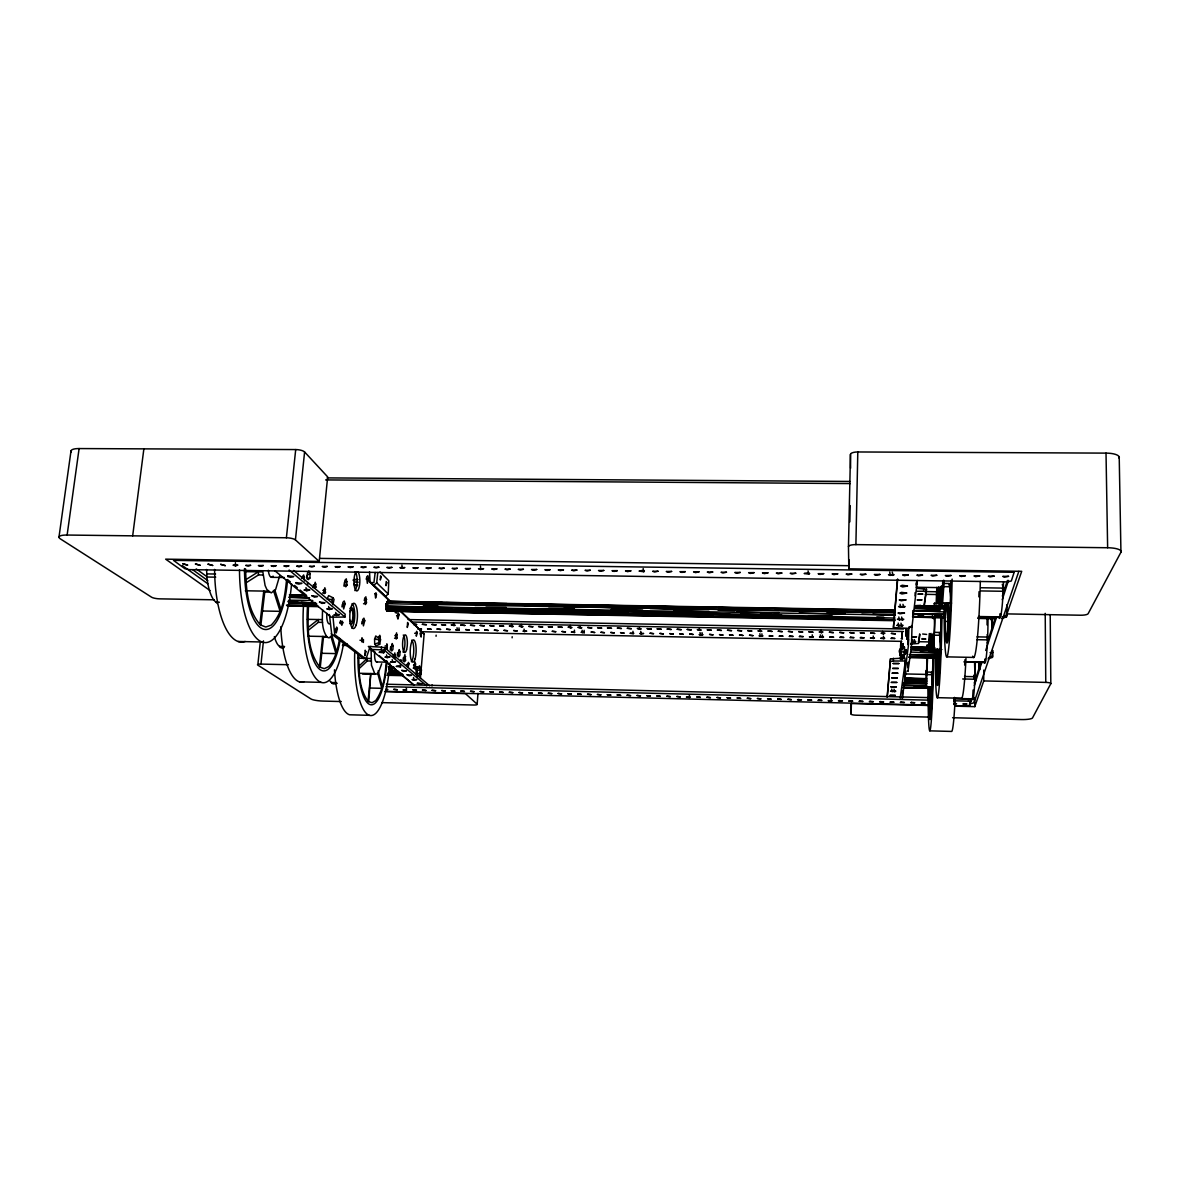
<?xml version="1.0" encoding="UTF-8"?>
<svg xmlns="http://www.w3.org/2000/svg" width="1180" height="1180" viewBox="0 0 1180 1180"><rect width="100%" height="100%" fill="white"/><g stroke="black" fill="none" stroke-linecap="round" stroke-linejoin="round"><path stroke-width="1.5" d="M904.278 656.375L904.426 647.319C889.469 651.065 913.069 661.877 899.957 654.871M941.773 586.327L942.54 604.16L944.221 580.472M944.915 604.13L945.49 630.636L946.788 640.46L949.354 624.014L951.198 580.501M954.768 706.142L974.798 706.643L983.737 680.934L983.751 670.093M1000.183 613.733L1000.183 617.405L978.367 617.022M1000.448 613.674L1000.448 616.919L978.589 616.521M933.011 633.675L933.601 650.254L935.121 616.491M941.286 607.081L941.109 586.858L939.708 607.833M954.856 705.758L969.562 706.127L971.066 699.179L969.577 703.413M974.798 706.643L974.813 697.498M985.123 659.192L985.123 662.496L964.119 662.039M985.344 658.794L985.33 662.128L964.281 661.67M925.872 671.007L926.315 687.793L927.613 656.36M971.066 701.731L968.588 701.141L968.588 698.604M973.087 690.005L972.541 699.681A32.258 2.08 -89 0 1 972.025 698.383M901.756 659.148L901.786 656.346M906.683 629.604L906.904 639.324L907.317 630.12M900.015 655.092L900.134 649.133M901.461 659.163L901.49 653.808M947.54 639.295L947.968 603.054L947.702 638.646M902.98 646.92L902.951 643.454L902.818 648.867M903.143 658.942L903.172 655.254M903.6 658.042L903.615 655.446M924.279 606.21L926.492 589.263L916.816 588.363M937.997 682.04L938.425 649.472L938.13 681.524M938.69 604.175L938.852 586.74M938.823 603.585L938.97 587.847M926.462 592.021L923.675 591.224L923.704 588.466M930.253 716.776L930.651 687.217L926.551 687.129M926.89 645.844L930.946 645.917L931.079 633.424M930.356 716.378L930.651 687.217M930.946 645.917L931.168 634.693M974.562 662.688L974.975 676.715L964.532 676.479M979.149 665.771L979.061 669.975M987.07 624.928L987.07 618.88M992.056 627.878L991.554 618.792L991.2 619.928M902.523 690.433L902.331 698.413L905.975 671.007M887.271 697.38L890.472 658.838L904.986 658.027L905.09 671.42L908.349 646.035L908.88 627.008L912.007 626.742L917.347 580.472M911.992 625.503L908.865 628.409L893.422 627.539L897.419 579.409M890.428 661.597L893.349 661.036L893.393 658.263M900.37 659.546L900.635 644.56M941.257 615.842L939.472 669.09L937.407 682.748L935.976 651.906M932.996 658.057L931.463 705.596L929.766 717.189L928.645 688.324M904.647 672.585L904.647 676.405L904.736 674.695M928.911 717.101L856.105 715.198A4.956 0.929 1.6 0 1 851.149 714.136L851.37 703.295M1119.215 456.925L1120.941 552.225L1088.122 613.718A6.815 1.637 -0.7 0 1 1080.526 615.223L1006.953 613.895L1021.718 571.312L848.818 568.819L848.464 546.65A7.434 2.109 0.8 0 1 855.898 544.614L857.801 451.97L1106.014 453.12A15.384 4.941 -2.5 0 1 1119.156 458.224M900.856 644.014L900.915 643.071L900.768 647.009L900.812 645.755M971.288 703.575L973.765 702.838L975.034 697.675M848.464 546.65L850.47 454.403A7.331 2.463 0.3 0 1 857.801 451.97M848.818 568.819L849.01 559.792M849.836 521.855L850.19 505.601M927.392 672.069L931.521 672.172L932.421 684.651M934.899 632.362L939.472 632.451L940.608 645.549M944.133 583.436L949.251 583.525L950.726 597.198M912.007 626.742L911.432 646.478L907.981 671.42L907.951 670.609M992.439 657.378L992.631 650.505L992.439 657.378L988.029 658.897M915.134 595.841L915.105 592.655M1001.673 618.586L1006.555 616.875L1006.761 609.264M751.262 616.565L894.897 619.869L386.538 610.606L385.845 606.21L386.111 603.688L895.119 612.553L563.834 606.535M900.974 658.322L901.077 654.929M901.918 650.254L902.14 645.298L902.287 647.968M902.081 659.694L902.169 656.995M902.98 657.939L903.084 654.753M903.482 657.334L903.556 655.092M904.264 648.617L904.411 646.684M408.944 663.765L408.088 667.349L408.398 662.378L408.944 663.765L406.554 664.547M415.685 667.6L415.065 661.995L413.959 666.759L414.637 669.06L415.685 667.6L413.192 668.116M929.398 645.814L929.914 633.881M379.06 636.492L379.783 635.283L380.299 639.516L379.444 640.563M729.55 613.939L385.845 606.21L387.438 601.387L895.045 610.134M387.335 647.997L386.848 643.838L386.509 649.044L387.335 647.997L384.724 648.366M393.058 645.652L392.911 649.472L391.745 650.962L390.978 648.513L392.217 643.543L393.058 645.652L390.61 646.861L390.285 650.018M395.389 657.865L394.813 652.924L393.796 657.098M397.144 637.82L396.569 632.849L395.551 636.979L396.185 639.029L397.144 637.82L394.562 638.262M399.017 614.706L397.94 619.058L397.306 616.978L398.324 612.907L399.017 614.706L396.583 615.709M399.991 651.67L399.843 655.431L398.722 656.906L397.985 654.502L399.179 649.605L399.991 651.67L397.586 652.85L397.262 655.962M405.551 660.343L404.902 654.59L403.737 659.443L404.46 661.803L405.551 660.343L403.014 660.859L403.324 657.791L405.699 656.626M936.832 604.013L937.599 587.788M943.454 580.25L942.864 587.67L916.093 587.256M337.392 628.763L336.241 632.908L335.562 630.961L336.639 627.082L337.392 628.763L334.663 629.707M904.691 652.452L904.588 654.812L904.706 649.856M304.514 581.017L303.673 574.97L302.493 576.533M309.868 578.111L310.06 573.628L308.88 570.987L307.508 572.831L307.198 576.637L308.26 579.675L309.868 578.111L306.785 578.76M315.916 587.124L315.237 582.242L314.101 586.135L314.824 588.215L315.916 587.124L312.906 587.552M325.474 592.522L324.839 587.729L323.733 591.564L324.426 593.599L325.474 592.522L322.524 592.935M916.447 582.256L916.27 585.9M902.818 690.639L902.759 691.878L902.73 691.052M974.09 679.075L974.252 675.683L974.857 679.238L962.688 678.957M371.095 649.634L371.479 665.225L374.975 674.252L378.013 673.765L381.671 663.779M911.432 642.687L911.329 644.708L911.255 643.498M916.668 582.492L916.55 584.764L916.462 583.584M322.582 609.839C322.273 618.969 321.403 629.648 327.317 637.274L329.146 637.893L332.701 634.634M386.317 660.756C385.182 674.4 383.898 689.164 375.697 700.61L372.039 702.72L368.396 701.54C358.263 688.442 359.236 670.388 358.602 654.664M928.734 698.118L929.368 687.866M931.905 647.702L932.702 634.988M928.763 700.138L929.515 688.191M932.053 647.938L932.849 635.209M308.481 605.768C307.788 626.285 306.608 650.047 319.854 667.098L324.249 668.677L328.645 666.641C335.504 658.868 337.908 648.336 339.634 638.365M936.079 662.541L936.905 650.136M936.124 664.709L937.186 648.808M939.988 606.564L941.153 589.056M954.045 701.141L954.266 697.793M286.534 580.103C284.911 595.782 282.802 613.423 271.179 625.149L265.78 627.037L260.367 624.899C246.989 609.883 246.237 588.053 245.573 568.922M417.071 632.908L416.304 636.168L416.599 631.285L417.071 632.908L414.682 633.321M979.43 668.78L979.606 666.11L979.872 669.679M512.12 637.82L512.194 636.713M945.077 619.043L946.183 603.378M946.36 604.042L945.136 621.403L948.632 621.462M381.7 702.616L473.564 705.021A4.764 0.885 4 0 0 477.163 704.209L477.974 693.412M364.753 620.739L363.411 625.872L362.629 619.618L363.912 618.128L364.753 620.739L362.083 621.403L361.714 623.837M366.464 602.832L365.889 596.829L364.605 598.245L365.387 604.529L366.464 602.832L363.514 603.762M368.676 578.318L367.349 583.318L366.582 577.02L367.85 575.648L368.676 578.318L366.021 578.997M346.964 585.103L346.315 578.849L344.944 580.28L344.767 584.425L345.784 586.844L346.964 585.103L343.882 586.062L344.471 582.315L347.23 581.622M342.775 622.701L341.802 625.267L340.651 620.636L340.002 622.273L340.563 623.704L342.288 621.255L342.775 622.701L340.002 623.04M345.12 603.688L343.66 608.983L342.82 602.434L344.206 600.945L345.12 603.688L342.348 604.381L341.949 606.904M401.185 611.52L424.136 634.014L420.39 678.515M431.983 686.023L432.087 684.902M436.054 636.271L436.143 635.165M904.986 673.028L904.868 673.928L926.565 674.414L926.875 658.366L926.713 659.296M887.154 696.657L890.472 658.838M893.422 627.539L897.685 579.1M426.718 685.904L384.665 650.49L381.288 649.811L381.524 647.171L368.308 646.463M384.665 650.49L384.901 647.85L381.524 647.171M420.655 635.681L420.316 633.144L421.157 637.067L421.378 633.395L420.788 634.132M1004.431 588.038L1004.18 590.738L1003.811 589.794M358.086 579.557L354.826 579.469L354.575 582.079L358.233 582.197M275.014 570.884L331.167 617.17L344.944 617.052L345.209 614.19L293.658 570.471M368.057 701.082L370.771 673.544L368.75 701.658M210.04 590.546L165.657 559.158L319.19 561.415L327.671 476.882L304.602 451.97A7.065 2.213 7 0 0 295.708 449.565L79.104 448.562A14.263 4.101 8.8 0 0 71.213 451.94M377.792 572.521L376.7 582.787L373.927 585.28L385.521 596.402L388.235 593.968L388.795 580.707L380.004 571.931M319.19 561.415L295.428 539.909L304.602 451.97M295.428 539.909A7.169 1.888 6.3 0 0 286.386 537.77L295.708 449.565M257.992 663.278L260.161 643.13M341.271 701.554L322.892 701.068A9.543 1.711 4.9 0 1 310.974 698.973L257.8 665.107A5.266 1.018 5.5 0 1 260.987 664.089L263.465 640.858M319.441 666.582L322.656 636.477L327.538 637.362M320.267 667.246L323.468 637.274M926.684 647.525L927.141 644.988L927.48 648.189M259.866 624.279L263.76 591.091L264.762 592.05L269.247 592.124M260.883 625.105L264.762 592.05M933.97 606.077L934.516 602.98L934.944 606.225M306.933 577.536L307.228 575.088L310.06 573.628M934.014 618.88C934.811 614.603 934.413 639.132 933.719 634.206M375.181 572.492L373.927 582.625L370.24 582.581M214.273 599.809L159.757 598.85A6.298 1.387 6.7 0 1 151.571 597.198L60.401 538.906A14.455 3.51 7.9 0 1 67.127 535.042L132.676 535.838L143.872 448.828M67.127 535.042L79.104 448.562M387.94 603.983L387.438 601.387L506.972 603.585M386.538 610.606L386.612 608.172L387.114 611.078L894.838 620.724M59 536.929L71.021 450.834M900.192 698.103L905.37 660.992L893.349 661.036M918.586 641.005L919.677 633.867M924.043 605.325L926.492 589.263M919.928 634.589L918.556 643.469L910.503 644.014M279.542 576.194L275.604 589.587L271.223 592.891L266.872 589.499L265.087 585.486L262.845 571.902L244.481 571.622M396.274 610.916L396.598 612.774L396.274 610.916L395.418 612.789L395.035 610.753M904.426 647.319L900.06 649.354M974.252 683.087L981.008 662.216M987.188 643.071L995.61 616.963M1002.366 596.092L1007.425 580.427M974.326 685.492L981.731 662.732M985.713 650.475L996.54 617.199M1002.248 599.691L1008.517 580.427M416.142 669.827L417.145 666.892L421.511 669.945L420.729 674.503L417.322 675.919L416.23 674.355L416.142 669.827L420.036 670.388L420.744 668.677M975.005 699.74L1018.827 571.371M374.576 639.118L375.756 635.976L380.609 639.368L379.68 644.295L376.007 645.873L374.694 644.088L374.576 639.118L378.854 639.752L379.695 637.923M416.909 669.134L416.894 673.78M331.919 599.647L332.922 597.729L328.63 595.59L327.199 598.953L331.919 599.647L332.937 604.735L334.043 599.396L332.922 597.729M418.561 667.482L419.446 665.815L420.183 667.762M417.042 668.883L416.747 673.765L417.469 672.748M930.533 687.601L926.448 687.498M1050.215 614.795L1050.82 683.677L1032.5 717.942A10.251 1.903 0.5 0 1 1021.334 719.549L952.585 717.72M400.256 660.859L400.92 659.664L401.48 661.08M374.945 639.398L375.683 638.174M387.881 607.774L387.173 608.924L386.568 607.39M362.688 640.696L363.455 639.516L363.366 642.451L361.95 637.775L361.818 641.817L362.688 640.696L359.944 640.209M417.174 677.099L417.779 676.302M386.671 604.706L387.497 603.732M643.764 571.74L644.398 571.032L642.363 570.427L639.073 571.091L643.764 571.74L643.174 568.568M383.662 652.806L384.193 652.275L381.819 651.655L379.104 652.275L383.662 652.806L383.471 650.195M358.956 668.78L367.275 660.948L371.036 661.036M358.808 666.258L367.157 658.44L367.275 660.948M400.551 666.907L398.825 665.83L396.156 666.405L400.551 666.907L400.359 664.399M459.123 630.238L455.893 629.84L459.123 630.238L458.991 627.878M406.481 690.33L403.206 689.961L406.481 690.33L406.377 687.94M308.364 630.238L318.408 622.303L322.524 622.391M308.172 627.436L318.261 619.544L318.408 622.303M808.787 574.144L809.687 573.436L807.813 572.816L804.17 573.495L808.787 574.144L808.049 570.928M363.72 658.632L331.713 634.132L329.397 614.514M574.572 632.524L573.628 631.639L571.356 632.126L574.572 632.524L574.395 630.15M893.054 575.368L894.101 574.66L888.481 574.719L893.054 575.368L892.242 572.123M584.292 632.716L583.377 631.831L581.091 632.318L584.292 632.716L584.115 630.341M246.089 582.802L258.494 574.925L263.037 574.999M245.853 579.66L258.302 571.828L258.494 574.925M633.159 633.69L633.822 633.277L629.973 633.291L633.159 633.69L632.952 631.3M903.924 607.317L905.163 606.55L898.6 606.579L903.924 607.317L902.951 604.322M902.553 619.987L903.762 619.264L897.39 619.279L902.553 619.987L901.609 617.066M901.904 626.049L903.084 625.356L896.8 625.371L901.904 626.049L900.974 623.158M901.933 638.233L901.166 638.66L902.464 639.058M914.972 641.994L915.754 641.551L911.653 641.551L914.972 641.994L914.367 639.59M702.262 635.061L703 634.648L699.091 634.663L702.262 635.061L702.026 632.657M762.147 636.256L762.959 635.843L759.006 635.843L762.147 636.256L761.882 633.837M894.823 691.672L895.812 691.185L890.517 691.156L894.823 691.672L894.042 689.194M413.501 665.107L415.832 663.971M812.519 637.259L813.389 636.846L809.392 636.846L812.519 637.259L812.224 634.825M689.592 697.454L690.33 697.115L686.391 697.085L689.592 697.454L689.356 695.005M822.637 637.451L823.522 637.038L819.51 637.053L822.637 637.451L822.342 635.032M873.525 638.469L874.469 638.056L870.412 638.056L873.525 638.469L873.215 636.02M883.761 638.675L884.72 638.262L880.649 638.262L883.761 638.675L883.437 636.226M301.8 578.436L304.676 577.197M394.843 635.637L397.262 634.634M393.073 655.667L395.521 654.679M988.427 657.732L992.705 656.08M1002.159 617.155L1006.879 615.341M831.31 701.023L832.21 700.684L828.154 700.654L831.31 701.023L831.015 698.545M352.982 580.147L354.826 579.469M313.202 585.029L316.034 584.041M322.804 590.457L325.606 589.484M416.23 674.355L420.08 673.028L420.036 670.388M374.694 644.088L378.913 642.643L378.854 639.752M377.88 637.643L380.402 636.802M384.946 646.139L387.438 645.312M426.57 611.535L387.114 611.078L386.612 608.172L627.878 612.686M364.06 600.133L366.729 599.47M454.005 625.548L455.215 625.267L451.202 624.854L454.005 625.548L453.518 623.143M512.061 626.683L513.315 626.403L509.318 625.99L512.061 626.683L511.545 624.264M521.781 626.875L523.065 626.58L519.067 626.182L521.781 626.875L521.28 624.441M570.692 627.819L572.02 627.539L568.023 627.126L570.692 627.819L570.161 625.385M580.53 628.011L581.858 627.731L577.861 627.318L580.53 628.011L579.985 625.577M639.855 629.161L641.242 628.881L637.274 628.468L639.855 629.161L639.295 626.727M699.799 630.341L701.245 630.046L697.277 629.633L699.799 630.341L699.194 627.878M371.066 646.448L370.048 646.64L365.977 659.104L334.722 634.56L332.878 615.724M760.348 631.507L761.867 631.226L757.899 630.813L760.348 631.507L759.728 629.043M821.531 632.701L822.976 631.993L819.156 632.008L821.531 632.701L820.882 630.223M883.348 633.911L884.926 633.203L881.047 633.203L883.348 633.911L882.669 631.403M926.595 634.427L922.657 634.014M900.119 652.23L904.426 651.596M891.195 615.149L894.189 614.898M235.528 565.913L237.888 565.131L233.035 565.191L235.528 565.913L235.41 562.698M402.144 568.347L404.888 567.565L399.843 567.61L402.144 568.347L401.938 565.087M480.702 569.483L483.623 568.701L478.49 568.76L480.702 569.483L480.467 566.208M386.111 608.246L393.442 608.054M418.103 628.645L421.57 629.073L417.897 629.073M903.777 683.014L910.429 682.881M315.163 602.552L311.608 602.611L312.449 603.29M945.416 617.789L912.642 617.14L945.401 616.786M909.19 657.349L936.212 657.127M943.912 613.777L912.833 613.998L912.73 616.58L943.735 617.14M990.02 652.658L992.793 652.629M916.536 591.269L923.675 591.224M930.032 688.338L902.921 687.645L930.017 687.498M909.367 654.62L936.507 654.502M940.268 609.485L914.751 608.349L943.941 608.216M389.503 671.907L398.678 671.877M926.639 685.197L903.054 685.226L926.61 686.023M306.771 590.738L309.853 590.015L306.992 589.203L304.012 590.059L306.771 590.738L305.989 587.566M911.255 649.413L934.722 649.457M388.795 667.6L394.194 667.615M926.654 681.657L904.942 680.565L926.684 680.565L921.152 680.491M329.353 609.514L332.347 608.865L329.648 608.098L326.742 608.895L329.353 609.514L328.601 606.476M336.477 615.429L339.442 614.81L336.787 614.057L333.911 614.824L336.477 615.429L335.725 612.435M327.229 477.9L850.013 481.44M325.636 479.921L850.308 483.564M918.645 614.101L924.088 614.131M524.525 631.551L526.723 631.153L522.961 631.167L524.525 631.551L524.038 629.073M641.271 633.881L643.661 633.483L639.796 633.483L641.271 633.881L640.755 631.374M387.188 657.599L389.961 657.113L384.931 657.098L387.188 657.599L386.509 654.885M286.873 605.488L317.538 605.827L286.46 605.207M918.084 614.913L923.527 614.972M912.642 617.14L945.49 617.524M994.769 618.099L978.353 617.907L994.784 618.069L989.312 617.701M392.837 662.304L395.58 661.818L390.61 661.803L392.837 662.304L392.158 659.62M855.898 544.614L1107.637 547.741A15.591 4.233 -1.5 0 1 1120.941 552.225M132.676 535.838L286.386 537.77M319.972 558.391L848.656 565.692M354.162 585.014L357.761 585.059M290.192 595.295L306.594 595.517M943.808 606.077L914.662 605.724L943.72 606.432M289.085 600.178L312.788 600.502M788.447 609.367L795.792 609.455M856.415 610.267L883.967 610.635M289.336 603.437L316.697 603.806M414.15 680.019L416.805 679.592L412.041 679.562L414.15 680.019L413.501 677.453M206.81 573.893L215.556 574.026M944.029 586.637L949.133 586.711M980.816 587.743L1003.295 588.097L1002.307 584.321M271.43 577.315L284.336 577.507M206.987 577.035L215.719 577.168M289.366 594.853L305.709 595.104M289.498 597.434L309.573 597.744M914.648 608.01L932.864 608.29M695.949 613.261L708.841 613.452M760.407 614.175L771.455 614.338M499.332 612.73L387.114 611.078L894.912 619.913M517.74 612.995L565.559 613.703M598.673 614.19L633.63 614.706M679.621 615.37L701.702 615.695M760.569 616.565L769.773 616.698M343.056 644.944L346.714 645.003M936.286 657.806L909.19 657.393L936.227 658.027M385.83 689.828L387.851 689.504L386.14 689.091M953.691 704.121L956.582 703.811L955.372 703.383M980.669 590.929L1003.133 591.283L1002.484 588.776M245.337 590.782L268.258 591.165M942.923 602.965L951.582 603.113M934.324 603.511L937.318 603.555M942.761 603.585L947.806 603.673M930.946 606.579L945.49 606.83M387.173 603.319L386.642 601.844L895.089 610.488M918.114 614.942L923.571 615.031M445.007 611.845L489.243 612.597M513.212 613.01L551.916 613.659M583.259 614.205L612.745 614.706M651.463 615.355L675.432 615.768M721.511 616.55L736.261 616.801M789.715 617.715L798.934 617.878M911.181 647.024L934.619 647.407M925.415 591.549L938.233 591.8M925.194 594.322L938.056 594.558M916.491 610.65L940.209 611.063M514.318 603.732L569.498 604.75M582.36 604.986L633.852 605.93M650.401 606.24L698.221 607.11M718.443 607.494L762.575 608.305M788.329 608.777L825.1 609.455M856.37 610.03L889.469 610.635L856.267 610.075M388.146 601.889L415.788 602.375M445.273 602.892L483.977 603.57M513.462 604.086L552.166 604.765M581.666 605.281L618.512 605.915M649.856 606.461L686.716 607.11M719.889 607.685L754.905 608.305M788.078 608.88L821.25 609.47M525.174 605.797L532.534 605.93M918.232 614.19L923.704 614.279M215.955 602.183L219.406 602.243M423.354 605.945L438.09 606.225M485.998 607.125L506.264 607.494M548.641 608.29L574.439 608.777M611.284 609.47L642.599 610.06M673.928 610.65L708.929 611.299M736.571 611.83L778.948 612.626M799.214 612.995L845.264 613.865M861.857 614.175L895.015 614.795L872.92 614.175M385.845 606.21L895.089 615.06M635.253 612.833L679.459 613.659M696.023 613.969L729.181 614.588M754.964 615.075L782.591 615.591M817.592 616.255L832.313 616.521M386.007 609.146L895.015 618.084L526.516 608.762M262.167 610.989L280.117 611.328L273.465 590.413M911.167 649.133L934.604 649.575M904.883 678.22L926.595 678.618M388.486 675.049L403.044 675.314M902.921 687.645L930.091 688.161M923.881 605.724L934.914 605.945M288.967 597.169L307.125 597.508M978.19 618.438L994.578 618.748M408.088 619.574L903.496 628.999M307.331 619.323L322.376 619.618M411.569 622.052L903.467 631.507M934.811 635.194L939.369 635.283M976.966 636.861L987.645 637.067L987.129 634.604M976.834 639.678L987.513 639.885L987.011 637.436M420.139 631.698L901.741 641.374M918.291 641.699L929.324 641.92M926.993 645.372L931.064 645.46M924.088 647.776L933.306 647.968M289.351 597.242L307.685 597.626M387.438 601.387L442.603 602.582M446.291 602.655L488.579 603.585M514.332 604.13L541.915 604.735M582.374 605.606L597.095 605.93M775.481 609.795L895.03 612.391M920.297 614.116L923.896 614.19M912.553 616.58L943.454 617.243M977.999 617.996L996.186 618.379M308.201 636.182L326.742 636.566M933.896 649.384L941.876 649.546M933.764 649.856L938.292 649.959M929.235 651.935L936.463 652.083M238.006 641.477L261.99 641.994M946.965 656.862L973.987 657.437M343.513 644.767L347.112 644.841M909.279 656.95L936.345 657.525M279.483 646.389L284.557 646.493M280.353 647.245L284.026 647.319M321.83 653.292L335.946 653.602L331.123 637.097M388.751 667.969L394.253 668.087M904.868 680.137L917.538 680.418M914.765 608.305L944 608.969M288.392 602.715L297.507 602.921M310.281 603.201L315.753 603.334M740.568 614.19L781.013 615.105M808.58 615.724L832.475 616.255M287.315 605.945L318.32 606.653M386.612 608.172L452.914 609.691M456.601 609.78L495.275 610.665M519.215 611.211L544.998 611.815M581.828 612.656L596.564 612.995M644.442 614.101L648.13 614.19M699.696 615.37L712.587 615.665M358.071 658.234L370.904 658.529M376.671 661.951L387.483 662.187M927.318 674.606L931.448 674.709M904.839 678.603L924.692 679.075M260.987 664.089L288.377 664.724M983.737 680.934L1045.76 682.394A5.679 1.151 0.1 0 1 1050.82 683.677M915.754 682.645L926.61 682.896M388.323 672.925L401.185 673.234M359.959 673.293L374.503 673.633M362.452 674.001L375.166 674.311M388.191 674.901L402.926 675.24M902.98 687.291L930.12 687.925M289.734 595.207L293.407 595.295M386.642 601.844L640.828 608.29M650.033 608.526L686.878 609.455M718.192 610.252L734.771 610.679M826.87 613.01L845.293 613.482M423.354 606.181L438.09 606.55M474.935 607.464L506.25 608.26M909.161 656.818L929.442 657.334M386.952 675.284L403.457 675.698M331.403 682.497L336.462 682.615M299.425 681.834L321.137 682.365M937.51 697.66L961.685 698.265A71.169 4.13 -88.9 0 0 965.963 658.44M386.347 684.223L929.899 697.646M954.163 698.398L973.058 698.87A32.258 2.08 -89 0 0 974.65 683.957L975.005 676.081A32.258 2.08 -89 0 0 975.285 662.437M332.111 683.235L337.17 683.353M954.015 698.678L972.881 699.135M386.022 686.627L929.988 700.183M953.883 700.787L968.588 701.141M369.458 688.014L381.789 688.324L377.541 672.644M385.182 691.332L929.132 705.109M384.827 691.583L465.436 693.619L477.163 704.209M929.279 705.493L850.987 703.531L851.149 714.136M914.751 605.989L943.941 606.741M943.971 611.919L912.848 610.591L912.833 613.998L943.882 614.869M933.351 647.658L911.255 647.068L914.78 647.304M936.581 650.18L911.255 649.501L934.708 650.696M342.436 645.372L347.82 645.504M926.536 678.854L904.883 678.235L922.981 679.149M913.689 687.365L929.943 687.822M387.63 674.827L398.604 675.137M369.443 715.331L349.605 714.785A61.227 18.438 -88.5 0 1 334.471 669.827M929.825 730.848L951.7 731.438A64.443 3.378 -89 0 0 955.136 698.501M911.255 647.363L934.722 648.056M911.24 652.112L936.551 652.865M904.957 680.536L926.713 681.17M389.606 668.662L395.108 668.824M909.367 654.679L936.463 655.52M904.942 678.544L926.669 679.252M914.677 610.65L940.268 611.476M903.113 682.866L926.684 683.618M388.279 666.848L393.781 667.025M389.43 671.066L398.619 671.361M387.719 673.338L402.424 673.839M920.223 651.95L936.507 652.54M369.163 647.466L370.859 649.443L381.288 649.811M910.326 682.63L926.654 683.279M389.68 670.889L396.967 671.184M914.662 605.768L921.019 605.561L916.55 605.591L917.893 606.137M931.05 606.461L943.808 606.992M918.232 614.352L923.689 614.603M934.634 615.119L940.106 615.385M923.807 647.717L934.619 648.218M288.717 601.712L297.758 602.169M301.372 602.346L315.827 603.083M388.766 669.488L392.365 669.679M302.891 604.735L317.464 605.517M393.781 674.4L402.955 674.901M343.557 643.749L347.141 643.956M287.846 601.358L314.957 603.26M413.62 624.604L416.791 624.515L414.298 623.851M182.399 565.633L207.754 583.716M192.901 569.866L207.754 580.575M196.234 568.922L206.618 576.46M370.859 649.443L413.929 685.049L379.37 655.8M287.566 579.572L290.354 581.902M294.528 585.398L297.316 587.729M300.118 590.059L305.694 594.72M289.144 570.058L344.944 617.052M369.694 647.628L375.225 652.304M384.901 647.85L429.712 685.86M354.059 583.997L356.714 586.445M369.222 581.076L391.863 602.641M391.2 602.582L370.122 582.448L369.517 571.799M399.106 610.119L424.136 634.014M376.7 582.787L388.235 593.968M217.341 603.526L213.875 600.163A37.229 14.145 -89.6 0 1 207.016 577.831L206.574 569.483M330.002 681.052L332.332 683.456A30.547 9.529 -88.5 0 0 334.81 683.795M417.145 666.892L418.236 668.455M378.913 642.643L379.68 644.295M974.134 675.063L974.415 679.12M307.361 582.802L307.98 584.189M420.08 673.028L420.729 674.503M942.864 587.67L942.569 582.787M274.837 590.103L280.899 609.205M331.3 633.542L336.595 651.64M387.379 609.146L387.866 610.871M378.101 670.874L382.335 686.495M980.285 662.924L980.536 663.883M386.111 603.688L386.509 605.251M820.307 634.899L820.867 637.436M759.846 633.719L760.392 636.241M700.005 632.539L700.537 635.047M582.109 630.223L582.596 632.701M926.565 674.414L926.389 670.093M457.014 627.76L457.486 630.223M900.075 604.234L900.606 607.405M898.821 616.978L899.337 620.061M898.216 623.07L898.717 626.123M891.726 689.105L892.139 691.701M949.251 583.525L950.829 593.909M912.568 639.53L912.892 642.038M889.764 572.064L890.207 575.457M939.472 632.451L940.696 642.658M931.521 672.172L932.51 682.055M969.4 704.165L969.562 706.127M1006.348 613.969L1006.555 616.875M978.884 662.644L978.972 664.856M991.805 623.261L991.879 626.167M979.076 662.069L978.987 666.272M1106.014 453.12L1107.637 547.741M978.81 663.057L978.84 666.73M932.982 635.061L933.041 648.985A53.041 2.109 -89 0 0 933.115 635.504M850.47 454.403L850.603 468.224M1045.215 613.349L1045.76 682.394M1006.938 604.735L1006.953 613.895M987.999 617.538A35.636 2.537 -88.9 0 1 987.675 636.345L987.262 645.15A35.636 2.537 -88.9 0 1 985.389 662.024L984.71 663.219A35.636 2.537 -88.9 0 1 984.076 661.98M965.004 659.65A58.69 3.407 -88.9 0 1 964.665 665.048M941.994 586.135A71.036 3.112 -88.9 0 1 942.053 606.446M941.95 616.801A71.036 3.112 -88.9 0 1 938.144 695.743A71.036 3.112 -88.9 0 1 935.312 650.047M936.197 602.774A71.036 3.112 -88.9 0 1 936.832 587.33M941.257 586.15A58.572 2.567 -88.9 0 1 941.434 606.874M941.36 617.052A58.572 2.567 -88.9 0 1 938.321 682.94A58.572 2.567 -88.9 0 1 935.858 649.561M936.758 602.715A58.572 2.567 -88.9 0 1 937.466 587.596M1003.502 582.02A39.796 3.171 -88.8 0 1 1003.339 587.286L1002.838 597.242A39.796 3.171 -88.8 0 1 1000.522 616.757L999.667 618.379A39.796 3.171 -88.8 0 1 998.87 617.273M980.329 581.342A79.502 5.148 -88.8 0 1 972.674 656.169M979.046 591.682A65.549 4.248 -88.8 0 1 978.854 596.844M952.127 579.1A79.326 3.879 -88.9 0 1 947.378 655.874A79.326 3.879 -88.9 0 1 944.088 605.827M951.346 580.634A65.402 3.201 -88.9 0 1 947.511 642.097A65.402 3.201 -88.9 0 1 944.767 603.659M954.443 697.365A53.144 2.788 -89 0 1 954 704.652M933.675 634.619A64.325 2.552 -89 0 1 933.66 648.484M933.587 657.039A64.325 2.552 -89 0 1 930.415 728.93A64.325 2.552 -89 0 1 928.114 688.235M928.852 645.578A64.325 2.552 -89 0 1 929.294 633.527M932.377 615.842A53.041 2.109 -89 0 1 932.598 618.35M933.1 657.658A53.041 2.109 -89 0 1 930.607 717.115A53.041 2.109 -89 0 1 928.557 689.209M929.279 646.242A53.041 2.109 -89 0 1 929.781 634.044M974.946 674.798A11.712 0.767 -89 0 1 974.547 674.518M992.233 618.703A13.364 1.003 -88.9 0 1 992.292 630.061M349.9 611.638A6.047 1.829 -88.9 0 1 352.495 611.55A6.047 1.829 -88.9 0 1 352.378 620.09A6.047 1.829 -88.9 0 1 349.781 620.208M330.017 623.556A8.422 2.655 -88.9 0 1 327.48 621.491A8.422 2.655 -88.9 0 1 326.889 613.364M349.959 608.6A8.437 2.552 -88.9 0 1 353.69 615.768A8.437 2.552 -88.9 0 1 349.767 623.247M283.598 648.056A33.541 11.49 -88.9 0 1 280.604 647.51L277.802 644.693A33.541 11.49 -88.9 0 1 274.335 636.61M303.791 681.922A67.245 22.258 -88.9 0 1 280.781 626.742M343.646 642.775A67.378 21.432 -88.9 0 1 317.405 680.034A67.378 21.432 -88.9 0 1 303.511 605.296M340.238 639.914A55.548 17.671 -88.9 0 1 318.497 668.264A55.548 17.671 -88.9 0 1 307.523 606.299M377.246 661.611A7.67 2.198 -88.5 0 1 375.137 659.9A7.67 2.198 -88.5 0 1 374.665 652.555M389.784 663.072A61.331 17.744 -88.5 0 1 369.281 715.287A61.331 17.744 -88.5 0 1 354.752 651.449M386.966 661.08A50.578 14.632 -88.5 0 1 370.491 704.696A50.578 14.632 -88.5 0 1 357.983 654.694M273.067 576.12A9.351 3.275 -89.5 0 1 268.347 570.25M245.16 641.448A74.665 27.391 -89.6 0 1 214.613 569.424M291.578 583.864A74.812 26.402 -89.5 0 1 262.875 642.274A74.812 26.402 -89.5 0 1 239.496 569.793M287.463 580.678A61.685 21.756 -89.5 0 1 263.686 629.22A61.685 21.756 -89.5 0 1 244.511 568.568M411.717 640.135A11.166 2.98 -88.6 0 1 413.767 650.623A11.166 2.98 -88.6 0 1 411.407 661.655M403.265 635.032A8.85 2.404 -88.6 0 1 404.932 643.38A8.85 2.404 -88.6 0 1 403.029 652.083M357.82 571.725A9.794 2.935 -89.3 0 1 359.236 586.888A9.794 2.935 -89.3 0 1 354.428 586.667A9.794 2.935 -89.3 0 1 356.301 571.666M355.121 571.695A9.794 2.95 -89.3 0 1 357.171 581.194A9.794 2.95 -89.3 0 1 354.87 590.59M352.112 603.614A12.656 3.835 -88.9 0 1 354.752 615.709A12.656 3.835 -88.9 0 1 351.773 628.011M905.37 662.688L905.252 667.865L905.37 662.688M905.975 631.993L906.048 636.315L906.122 628.527L905.975 631.993M908.364 639.132L908.231 644.649L908.364 639.132M901.196 643.248L901.225 645.976L901.269 641.094L901.196 643.248M902.272 632.628L902.169 637.303L902.272 632.628M905.915 649.546L905.694 653.72L905.915 649.546M908.29 663.499L908.158 667.939L908.246 662.142L908.29 663.499M250.573 565.323L248.184 566.09L245.706 565.382L250.573 565.323M907.936 632.583L907.907 636.61L908.099 631.669L908.084 634.575L907.936 632.583M375.078 593.761L375.594 598.098L376.509 594.617L375.933 592.788L375.078 593.761M381.051 577.109L380.299 580.014L380.565 575.84L381.051 577.109M386.789 582.773L386.037 585.663L386.303 581.534L386.789 582.773M408.132 623.91L407.277 627.45L407.587 622.465L408.132 623.91M365.889 651.773L364.871 655.741L365.225 650.21L365.889 651.773M263.273 565.5L260.854 566.282L258.391 565.559L263.273 565.5M975.875 675.58L975.89 680.609L975.875 675.58M276.002 565.692L273.554 566.474L271.105 565.751L276.002 565.692M287.832 575.766L287.758 576.592L290.605 577.3L293.746 576.533L287.832 575.766M288.761 565.869L286.283 566.651L283.849 565.928L288.761 565.869M296.106 582.625L296.003 583.422L298.806 584.115L301.918 583.377L296.106 582.625M301.549 566.061L299.042 566.843L296.623 566.12L301.549 566.061M314.352 566.253L311.83 567.02L309.425 566.297L314.352 566.253M311.933 595.767L314.5 597.169L317.553 596.475L311.933 595.767M319.514 602.066L322.037 603.437L325.06 602.759L319.514 602.066M327.199 566.429L324.648 567.211L322.243 566.489L327.199 566.429M340.076 566.621L337.48 567.403L335.105 566.68L340.076 566.621M352.982 566.813L350.357 567.595L347.997 566.857L352.982 566.813M365.918 566.99L363.263 567.772L360.918 567.049L365.918 566.99M378.869 567.182L376.199 567.964L373.854 567.241L378.869 567.182M1014.151 572.285L1011.319 581.003L1007.44 581.888L189.243 569.63L184.891 568.701L173.49 560.367L1014.151 572.285M391.863 567.374L389.149 568.155L386.834 567.433L391.863 567.374M182.9 563.819L187.576 565.087L182.9 563.819M195.467 563.996L200.113 565.279L195.467 563.996M417.926 567.757L415.168 568.539L412.867 567.801L417.926 567.757M208.064 564.173L212.68 565.456L208.064 564.173M431.01 567.934L428.207 568.716L425.936 567.993L431.01 567.934M220.69 564.365L225.277 565.633L220.69 564.365M444.123 568.126L441.291 568.908L439.034 568.185L444.123 568.126M401.82 670.388L403.737 671.361L406.451 670.919L401.82 670.388M393.854 689.341L397.365 689.74L393.854 689.341M427.573 628.837L431.054 629.264L427.573 628.837M457.265 568.317L454.403 569.099L452.161 568.376L457.265 568.317M407.115 674.783L409.003 675.742L411.687 675.299L407.115 674.783M437.072 629.029L440.553 629.442L437.072 629.029M470.422 568.509L467.546 569.291L465.303 568.568L470.422 568.509M412.926 689.828L416.437 690.226L412.926 689.828M417.351 683.279L421.806 683.78L417.351 683.279M446.601 629.206L450.067 629.633L446.601 629.206M422.499 690.064L425.995 690.462L422.499 690.064M496.854 568.893L493.904 569.675L491.706 568.952L496.854 568.893M465.672 629.589L469.139 630.017L465.672 629.589M432.072 690.315L435.582 690.698L432.072 690.315M510.114 569.085L507.135 569.881L504.952 569.144L510.114 569.085M475.23 629.781L478.697 630.209L475.23 629.781M441.674 690.551L445.17 690.949L441.674 690.551M484.818 629.973L488.269 630.4L484.818 629.973M523.404 569.276L520.395 570.073L518.226 569.335L523.404 569.276M451.291 690.787L454.787 691.185L451.291 690.787M494.405 630.15L497.857 630.592L494.405 630.15M536.723 569.468L533.685 570.264L531.531 569.527L536.723 569.468M460.908 691.038L464.404 691.421L460.908 691.038M504.022 630.341L507.459 630.769L504.022 630.341M550.072 569.675L547.004 570.456L544.865 569.719L550.072 569.675M470.555 691.274L474.05 691.672L470.555 691.274M513.639 630.533L517.091 630.961L513.639 630.533M563.45 569.866L560.352 570.648L558.229 569.911L563.45 569.866M480.216 691.524L483.712 691.908L480.216 691.524M576.873 570.058L573.731 570.84L571.622 570.117L576.873 570.058M532.947 630.917L536.384 631.344L532.947 630.917M489.892 691.76L493.388 692.159L489.892 691.76M542.623 631.108L546.045 631.536L542.623 631.108M590.31 570.25L587.139 571.046L585.044 570.309L590.31 570.25M499.597 692.011L503.078 692.395L499.597 692.011M552.299 631.3L555.736 631.728L552.299 631.3M603.791 570.442L600.591 571.238L598.511 570.5L603.791 570.442M509.303 692.247L512.784 692.645L509.303 692.247M562.019 631.492L565.441 631.92L562.019 631.492M617.288 570.648L614.057 571.43L611.992 570.692L617.288 570.648M519.023 692.498L522.504 692.896L519.023 692.498M630.828 570.84L627.568 571.636L625.518 570.899L630.828 570.84M528.773 692.734L532.239 693.132L528.773 692.734M591.224 632.067L594.646 632.51L591.224 632.067M538.523 692.985L542.004 693.383L538.523 692.985M601.004 632.274L604.411 632.701L601.004 632.274M657.998 571.238L654.664 572.02L652.658 571.282L657.998 571.238M548.302 693.235L551.768 693.619L548.302 693.235M610.783 632.465L614.205 632.893L610.783 632.465M671.626 571.43L668.264 572.226L666.272 571.489L671.626 571.43M558.096 693.471L561.562 693.87L558.096 693.471M620.591 632.657L623.999 633.085L620.591 632.657M685.285 571.636L681.893 572.418L679.916 571.681L685.285 571.636M567.904 693.722L571.371 694.12L567.904 693.722M698.988 571.828L695.566 572.625L693.589 571.887L698.988 571.828M577.728 693.973L581.179 694.371L577.728 693.973M712.705 572.034L709.254 572.816L707.307 572.079L712.705 572.034M650.106 633.247L653.499 633.675L650.106 633.247M587.566 694.224L591.018 694.607L587.566 694.224M726.467 572.226L722.971 573.023L721.039 572.285L726.467 572.226M659.974 633.439L663.367 633.867L659.974 633.439M597.434 694.46L600.885 694.858L597.434 694.46M669.856 633.63L673.249 634.058L669.856 633.63M740.258 572.433L736.733 573.229L734.816 572.477L740.258 572.433M607.302 694.71L610.753 695.109L607.302 694.71M679.769 633.822L683.161 634.265L679.769 633.822M754.079 572.625L750.524 573.421L748.622 572.683L754.079 572.625M617.199 694.961L620.636 695.359L617.199 694.961M689.681 634.029L693.073 634.457L689.681 634.029M767.929 572.831L764.345 573.628L762.457 572.875L767.929 572.831M627.096 695.212L630.548 695.61L627.096 695.212M781.824 573.038L778.195 573.834L776.337 573.082L781.824 573.038M709.578 634.412L712.956 634.855L709.578 634.412M637.023 695.463L640.46 695.861L637.023 695.463M795.748 573.229L792.09 574.026L790.231 573.288L795.748 573.229M719.549 634.619L722.927 635.047L719.549 634.619M646.965 695.713L650.401 696.112L646.965 695.713M729.535 634.811L732.913 635.253L729.535 634.811M656.921 695.964L660.358 696.362L656.921 695.964M739.536 635.017L742.913 635.445L739.536 635.017M823.684 573.642L819.952 574.439L818.138 573.687L823.684 573.642M666.907 696.215L670.328 696.613L666.907 696.215M749.551 635.209L752.928 635.637L749.551 635.209M837.697 573.849L833.936 574.645L832.136 573.893L837.697 573.849M676.892 696.466L680.314 696.864L676.892 696.466M851.754 574.041L847.963 574.837L846.178 574.1L851.754 574.041M769.655 635.607L769.036 636.05L773.018 636.035L769.655 635.607M865.84 574.247L862.005 575.044L860.25 574.306L865.84 574.247M779.729 635.814L779.095 636.241L783.077 636.241L779.729 635.814M696.923 696.967L700.345 697.365L696.923 696.967M789.818 636.005L789.184 636.448L793.167 636.448L789.818 636.005M879.956 574.453L876.091 575.25L874.336 574.513L879.956 574.453M706.968 697.218L710.389 697.616L706.968 697.218M799.922 636.212L799.273 636.639L803.27 636.639L799.922 636.212M717.027 697.469L720.449 697.867L717.027 697.469M908.29 574.867L904.352 575.663L902.641 574.911L908.29 574.867M727.116 697.719L730.523 698.118L727.116 697.719M922.509 575.073L918.542 575.87L916.845 575.117L922.509 575.073M907.435 586.003L902.656 586.947L900.561 586.047L902.213 585.25L907.435 586.003M830.337 636.802L829.658 637.244L833.685 637.244L830.337 636.802M737.205 697.97L740.612 698.383L737.205 697.97M906.653 593.053L901.948 593.968L899.898 593.112L901.52 592.331L906.653 593.053M936.758 575.279L932.761 576.076L931.079 575.324L936.758 575.279M840.514 637.008L839.821 637.451L843.848 637.451L840.514 637.008M747.324 698.236L750.716 698.634L747.324 698.236M905.901 599.912L901.269 600.782L899.234 599.942L905.901 599.912M850.706 637.215L849.998 637.657L854.04 637.643L850.706 637.215M951.036 575.486L947.009 576.283L945.342 575.545L951.036 575.486M922.686 594.071L918.114 594.101L922.686 594.071M757.442 698.486L760.849 698.885L757.442 698.486M860.913 637.421L860.205 637.849L864.247 637.849L860.913 637.421M921.846 599.897L917.317 599.927L921.846 599.897M965.358 575.692L961.287 576.504L959.65 575.751L965.358 575.692M904.455 612.995L899.957 613.821L897.98 613.025L904.455 612.995M767.59 698.737L770.983 699.135L767.59 698.737M979.71 575.899L975.609 576.71L973.987 575.958L979.71 575.899M777.753 699.003L781.145 699.401L777.753 699.003M994.106 576.106L989.961 576.917L988.353 576.165L994.106 576.106M891.652 638.026L890.9 638.469L894.971 638.469L891.652 638.026M787.945 699.253L791.323 699.652L787.945 699.253M1008.531 576.327L1004.342 577.123L1002.764 576.371L1008.531 576.327M798.137 699.504L797.488 699.873L801.53 699.902L798.137 699.504M916.462 636.772L912.302 636.772L916.462 636.772M808.359 699.77L807.695 700.138L811.737 700.168L808.359 699.77M922.554 638.631L921.757 639.073L925.858 639.073L922.554 638.631M818.596 700.02L817.917 700.389L821.973 700.419L818.596 700.02M898.865 663.544L893.157 663.529L898.865 663.544M898.319 668.455L892.685 668.426L898.319 668.455M839.113 700.537L838.405 700.905L842.476 700.935L839.113 700.537M897.803 673.22L892.227 673.205L897.803 673.22M849.394 700.802L848.686 701.171L852.771 701.2L849.394 700.802M897.287 677.88L891.785 677.866L897.287 677.88M859.704 701.053L858.981 701.422L863.067 701.451L859.704 701.053M896.785 682.424L891.357 682.394L896.785 682.424M896.298 686.863L890.93 686.834L896.298 686.863M870.029 701.318L869.291 701.687L873.392 701.717L870.029 701.318M880.369 701.569L879.616 701.938L883.717 701.982L880.369 701.569M895.355 695.418L890.118 695.374L895.355 695.418M890.723 701.835L889.956 702.203L894.071 702.233L890.723 701.835M901.107 702.1L900.325 702.469L904.455 702.498L901.107 702.1M911.491 702.351L910.709 702.72L914.839 702.764L911.491 702.351M921.904 702.616L921.108 702.985L925.253 703.014L921.904 702.616M963.736 703.663L962.88 704.032L967.069 704.077L963.736 703.663M426.378 624.707L422.366 624.294L426.378 624.707M435.981 624.899L431.969 624.486L435.981 624.899M445.583 625.076L441.586 624.677L445.583 625.076M464.861 625.459L460.849 625.046L464.861 625.459M474.522 625.636L470.51 625.238L474.522 625.636M484.198 625.828L480.186 625.429L484.198 625.828M493.889 626.02L489.892 625.606L493.889 626.02M503.595 626.211L499.597 625.798L503.595 626.211M532.814 626.772L528.832 626.374L532.814 626.772M542.594 626.964L538.596 626.55L542.594 626.964M552.388 627.155L548.39 626.742L552.388 627.155M562.196 627.347L558.199 626.934L562.196 627.347M591.711 627.922L587.729 627.509L591.711 627.922M601.594 628.114L597.596 627.701L601.594 628.114M611.476 628.306L607.494 627.893L611.476 628.306M621.388 628.498L617.405 628.085L621.388 628.498M631.315 628.689L627.332 628.276L631.315 628.689M651.213 629.073L647.23 628.66L651.213 629.073M661.183 629.264L657.201 628.866L661.183 629.264M671.169 629.471L667.202 629.058L671.169 629.471M681.185 629.663L677.202 629.25L681.185 629.663M691.2 629.855L687.232 629.442L691.2 629.855M711.304 630.253L707.336 629.84L711.304 630.253M721.378 630.445L717.411 630.032L721.378 630.445M731.482 630.636L727.514 630.223L731.482 630.636M741.586 630.828L737.618 630.415L741.586 630.828M751.719 631.034L747.751 630.622L751.719 631.034M772.03 631.433L768.062 631.02L772.03 631.433M782.207 631.625L778.254 631.212L782.207 631.625M792.414 631.816L788.447 631.403L792.414 631.816M802.621 632.023L798.668 631.61L802.621 632.023M812.858 632.215L808.905 631.802L812.858 632.215M833.375 632.613L829.422 632.2L833.375 632.613M843.671 632.819L839.717 632.406L843.671 632.819M853.966 633.026L850.013 632.598L853.966 633.026M864.291 633.218L860.338 632.804L864.291 633.218M874.631 633.424L870.692 633.011L874.631 633.424M895.369 633.822L891.416 633.409L895.369 633.822M883.894 617.494L876.519 617.361L883.938 617.42M415.154 658.72A11.166 2.965 -88.6 0 0 414.121 640.179A11.166 2.965 -88.6 0 0 410.271 654.207A11.166 2.965 -88.6 0 0 415.154 658.72M406.569 649.782A8.85 2.39 -88.6 0 0 405.728 635.091A8.85 2.39 -88.6 0 0 402.616 646.168A8.85 2.39 -88.6 0 0 406.569 649.782M356.198 624.81A12.656 3.82 -88.9 0 0 354.826 603.673A12.656 3.82 -88.9 0 0 349.9 619.249A12.656 3.82 -88.9 0 0 356.198 624.81"/></g></svg>
